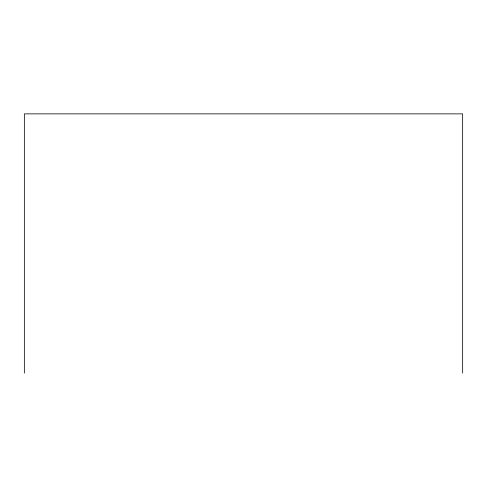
<?xml version="1.0" encoding="UTF-8"?>
<svg xmlns="http://www.w3.org/2000/svg" width="487" height="487" viewBox="0 0 487 487"><rect width="100%" height="100%" fill="white"/><g stroke="black" fill="none" stroke-linecap="round" stroke-linejoin="round"><path stroke-width="0.73" d="M462.65 373.133L462.65 113.867L24.35 113.867L24.35 373.133"/></g></svg>
